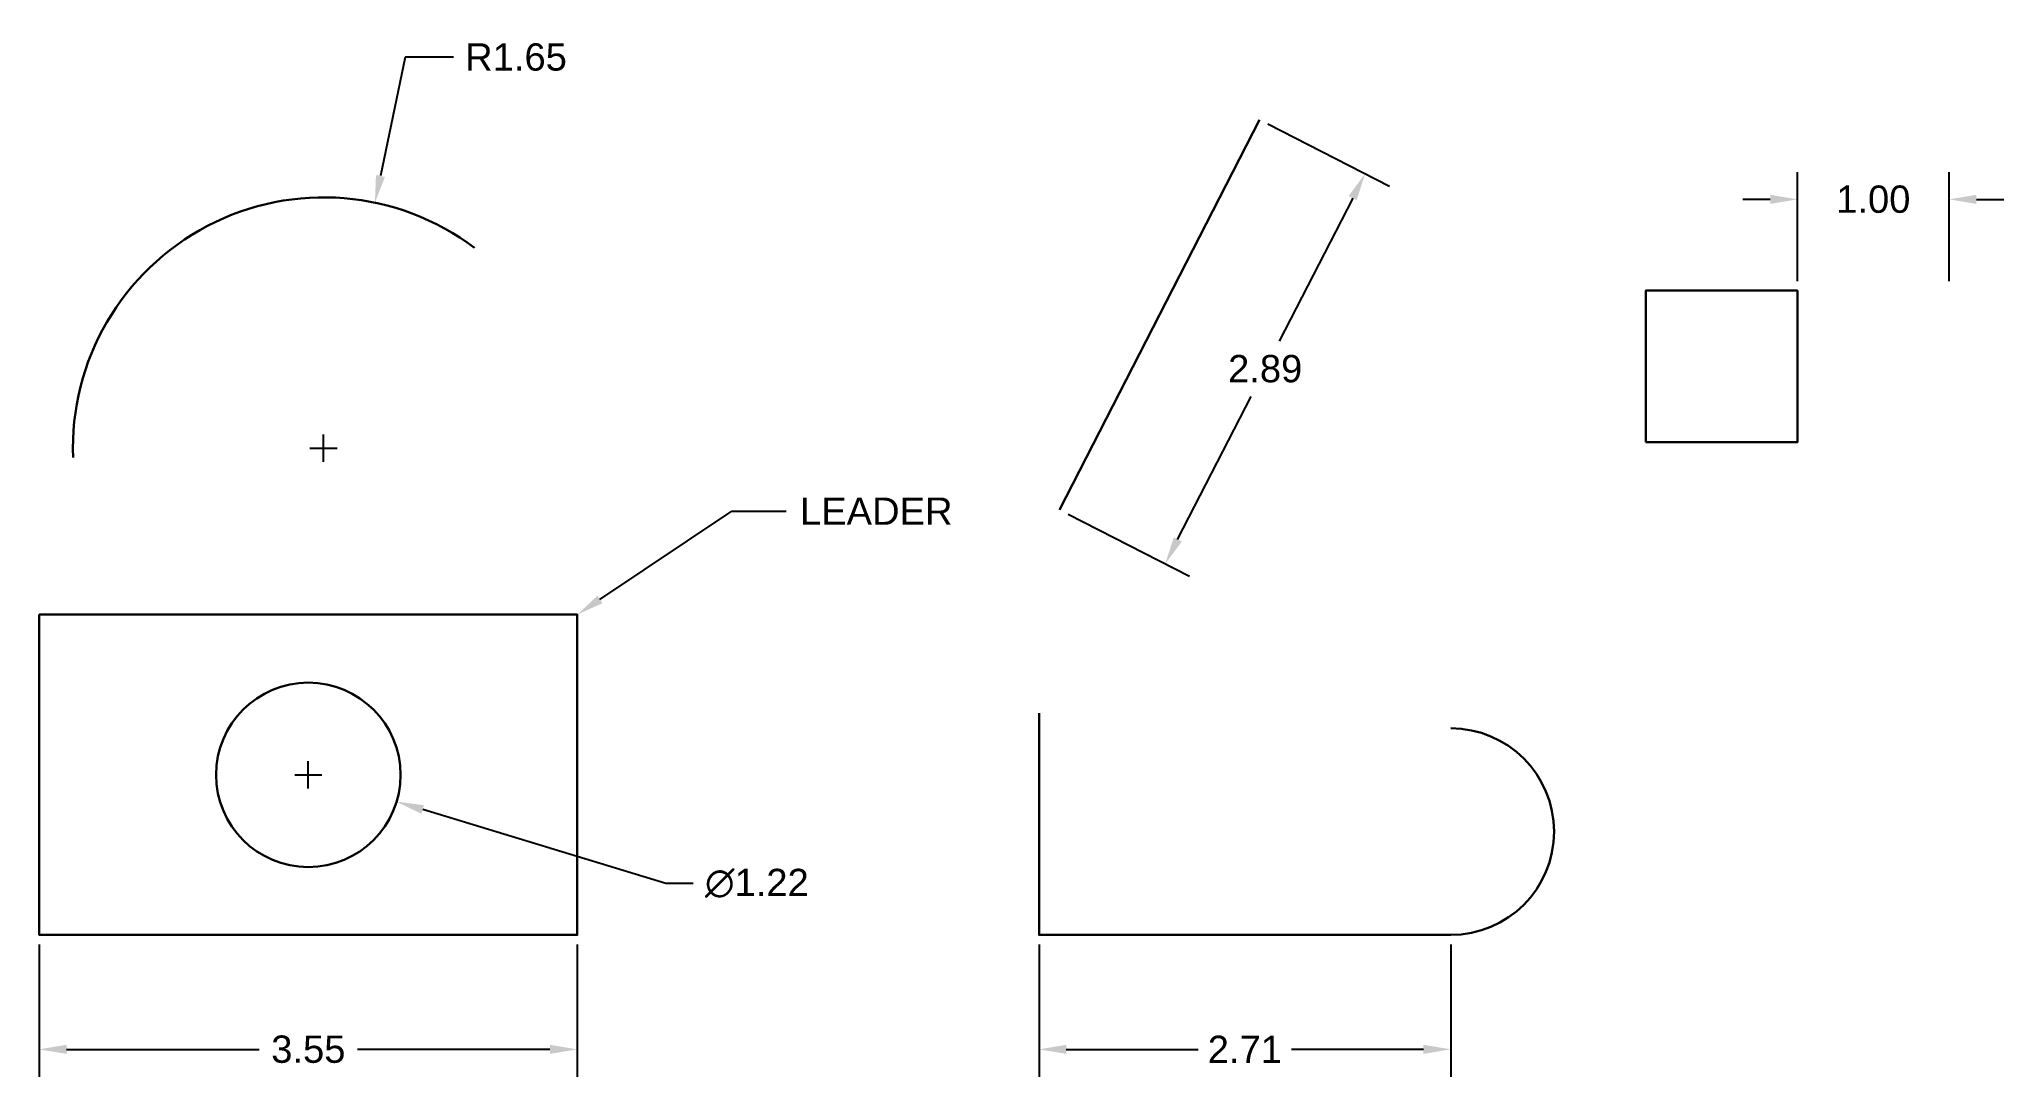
# Model space of a CAD drawing. Header units: inches. Extents: x 295 to 308, y 12.6 to 19.4.
import ezdxf
from ezdxf import colors
from ezdxf.entities.mleader import LeaderData, LeaderLine
from ezdxf.math import Vec2, Vec3

# ---------------------------------------------------------------- set-up
doc = ezdxf.new("R2010")
doc.units = ezdxf.units.IN
doc.header["$MEASUREMENT"] = 0
doc.layers.add('1-Objects', color=7, linetype='Continuous', lineweight=30)
doc.styles.get("Standard").update_dxf_attribs({"font": 'arial.ttf'})
doc.dimstyles.get("Standard").update_dxf_attribs({"dimtxt": 0.18, "dimasz": 0.18, "dimexe": 0.18, "dimexo": 0.0625, "dimgap": 0.09, "dimtad": 0, "dimtih": 1, "dimtoh": 1, "dimdec": 4, "dimzin": 0, "dimdsep": 46, "dimtxsty": 'Standard', "dimcen": 0.09, "dimadec": 0, "dimazin": 0, "dimtfac": 1, "dimtdec": 4, "dimtofl": 0, "dimtmove": 0, "dimatfit": 3, "dimfxl": 1, "dimtolj": 1, "dimtzin": 0, "dimarcsym": 0})

# ---------------------------------------------------------------- blocks, each defined once
blk = doc.blocks.new('*D4')
at = {"layer": '1-Objects', "color": 0, "lineweight": -2, "transparency": 16777216}
for p, q in [((295.02, 13.423), (295.02, 12.552)), ((298.567, 13.423), (298.567, 12.552)), ((295.2, 12.732), (296.469, 12.732)), ((298.387, 12.732), (297.118, 12.732))]:
    blk.add_line(p, q, dxfattribs=at)
at = {"layer": '1-Objects', "color": 0, "transparency": 16777216}
for points in [[(295.2, 12.762), (295.2, 12.702), (295.02, 12.732)], [(298.387, 12.762), (298.387, 12.702), (298.567, 12.732)]]:
    blk.add_solid(points, dxfattribs=at)
at = {"layer": 'Defpoints', "color": 0, "transparency": 16777216}
for p in [(295.02, 13.486), (298.567, 13.486), (295.02, 12.732)]:
    blk.add_point(p, dxfattribs=at)
at = {"layer": '1-Objects', "color": 0, "transparency": 16777216, "insert": (296.794, 12.732), "char_height": 0.18, "attachment_point": 5}
blk.add_mtext('\\A1;3.55', dxfattribs=at)
blk = doc.blocks.new('*D5')
at = {"layer": '1-Objects', "color": 0, "lineweight": -2, "transparency": 16777216}
for p, q in [((296.704, 14.541), (296.884, 14.541)), ((296.794, 14.451), (296.794, 14.631)), ((299.15, 13.826), (297.548, 14.312)), ((299.33, 13.826), (299.15, 13.826))]:
    blk.add_line(p, q, dxfattribs=at)
at = {"layer": '1-Objects', "color": 0, "transparency": 16777216}
blk.add_solid([(297.556, 14.341), (297.539, 14.284), (297.375, 14.365)], dxfattribs=at)
at = {"layer": 'Defpoints', "color": 0, "transparency": 16777216}
for p in [(296.212, 14.718), (297.375, 14.365)]:
    blk.add_point(p, dxfattribs=at)
at = {"layer": '1-Objects', "color": 0, "transparency": 16777216, "insert": (299.751, 13.826), "char_height": 0.18, "attachment_point": 5}
blk.add_mtext('\\A1;∅1.22', dxfattribs=at)
blk = doc.blocks.new('*D6')
at = {"layer": '1-Objects', "color": 0, "lineweight": -2, "transparency": 16777216}
for p, q in [((301.611, 13.423), (301.611, 12.552)), ((304.325, 13.423), (304.325, 12.552)), ((301.791, 12.732), (302.66, 12.732)), ((304.145, 12.732), (303.276, 12.732))]:
    blk.add_line(p, q, dxfattribs=at)
at = {"layer": '1-Objects', "color": 0, "transparency": 16777216}
for points in [[(301.791, 12.762), (301.791, 12.702), (301.611, 12.732)], [(304.145, 12.762), (304.145, 12.702), (304.325, 12.732)]]:
    blk.add_solid(points, dxfattribs=at)
at = {"layer": 'Defpoints', "color": 0, "transparency": 16777216}
for p in [(301.611, 13.486), (304.325, 13.486), (304.325, 12.732)]:
    blk.add_point(p, dxfattribs=at)
at = {"layer": '1-Objects', "color": 0, "transparency": 16777216, "insert": (302.968, 12.732), "char_height": 0.18, "attachment_point": 5}
blk.add_mtext('\\A1;2.71', dxfattribs=at)
blk = doc.blocks.new('*D7')
at = {"layer": '1-Objects', "color": 0, "lineweight": -2, "transparency": 16777216}
for p, q in [((303.12, 18.831), (303.921, 18.42)), ((303.679, 18.342), (303.195, 17.399)), ((302.525, 16.092), (303.009, 17.035)), ((301.803, 16.26), (302.604, 15.85))]:
    blk.add_line(p, q, dxfattribs=at)
at = {"layer": '1-Objects', "color": 0, "transparency": 16777216}
for points in [[(303.652, 18.356), (303.705, 18.329), (303.761, 18.503)], [(302.499, 16.106), (302.552, 16.078), (302.443, 15.932)]]:
    blk.add_solid(points, dxfattribs=at)
at = {"layer": 'Defpoints', "color": 0, "transparency": 16777216}
for p in [(303.065, 18.859), (303.761, 18.503), (301.747, 16.288)]:
    blk.add_point(p, dxfattribs=at)
at = {"layer": '1-Objects', "color": 0, "transparency": 16777216, "insert": (303.102, 17.217), "char_height": 0.18, "attachment_point": 5}
blk.add_mtext('\\A1;2.89', dxfattribs=at)
blk = doc.blocks.new('*D8')
at = {"layer": '1-Objects', "color": 0, "lineweight": -2, "transparency": 16777216}
for p, q in [((297.433, 19.271), (297.269, 18.488)), ((297.752, 19.271), (297.433, 19.271)), ((296.895, 16.604), (296.895, 16.784)), ((296.805, 16.694), (296.985, 16.694))]:
    blk.add_line(p, q, dxfattribs=at)
at = {"layer": '1-Objects', "color": 0, "transparency": 16777216}
blk.add_solid([(297.24, 18.494), (297.299, 18.482), (297.233, 18.312)], dxfattribs=at)
at = {"layer": 'Defpoints', "color": 0, "transparency": 16777216}
for p in [(297.233, 18.312), (296.895, 16.694)]:
    blk.add_point(p, dxfattribs=at)
at = {"layer": '1-Objects', "color": 0, "transparency": 16777216, "insert": (298.163, 19.271), "char_height": 0.18, "attachment_point": 5}
blk.add_mtext('\\A1;R1.65', dxfattribs=at)
blk = doc.blocks.new('*D9')
at = {"layer": '1-Objects', "color": 0, "lineweight": -2, "transparency": 16777216}
for p, q in [((306.611, 17.795), (306.611, 18.514)), ((307.611, 17.795), (307.611, 18.514)), ((306.431, 18.334), (306.251, 18.334)), ((307.791, 18.334), (307.971, 18.334))]:
    blk.add_line(p, q, dxfattribs=at)
at = {"layer": '1-Objects', "color": 0, "transparency": 16777216}
for points in [[(306.431, 18.364), (306.431, 18.304), (306.611, 18.334)], [(307.791, 18.364), (307.791, 18.304), (307.611, 18.334)]]:
    blk.add_solid(points, dxfattribs=at)
at = {"layer": 'Defpoints', "color": 0, "transparency": 16777216}
for p in [(307.611, 18.334), (306.611, 17.733), (307.611, 17.733)]:
    blk.add_point(p, dxfattribs=at)
at = {"layer": '1-Objects', "color": 0, "transparency": 16777216, "insert": (307.111, 18.334), "char_height": 0.18, "attachment_point": 5}
blk.add_mtext('\\A1;1.00', dxfattribs=at)

msp = doc.modelspace()

# ---------------------------------------------------------------- linework, layer by layer
at = {"layer": '1-Objects', "lineweight": 30}
msp.add_line((301.747, 16.288), (303.065, 18.859), dxfattribs=at)
for points in [[(305.611, 16.733), (306.611, 16.733), (306.611, 17.733), (305.611, 17.733)], [(295.02, 15.597), (298.567, 15.597), (298.567, 13.486), (295.02, 13.486)]]:
    msp.add_lwpolyline(points, close=True, dxfattribs=at)
at = {"layer": '1-Objects'}
msp.add_lwpolyline([(301.611, 14.947), (301.611, 13.486), (304.325, 13.486, 1), (304.325, 14.848, 1)], format="xyb", dxfattribs=at)
at = {"layer": '1-Objects', "lineweight": 30}
msp.add_circle((296.794, 14.541), 0.608, dxfattribs=at)
msp.add_arc((296.895, 16.694), 1.653, 53.0016, 182.1286, dxfattribs=at)

# ---------------------------------------------------------------- dimensions: what is measured, and where the dimension line sits
at = {"layer": '1-Objects', "color": 5}
dim = msp.add_radius_dim(center=(296.895, 16.694), mpoint=(297.233, 18.312), dimstyle='Standard', override={"dimdec": 2}, dxfattribs=at)
dim.commit()
dim.dimension.update_dxf_attribs({"geometry": '*D8', "text_midpoint": (298.163, 19.271), "dimtype": 164})
dim = msp.add_aligned_dim(p1=(301.747, 16.288), p2=(303.065, 18.859), distance=-0.782, dimstyle='Standard', override={"dimdec": 2}, dxfattribs=at)
dim.commit()
dim.dimension.update_dxf_attribs({"geometry": '*D7', "text_midpoint": (303.102, 17.217)})
for base, p1, p2, picture, middle in [((307.611, 18.334), (306.611, 17.733), (307.611, 17.733), '*D9', (307.111, 18.334)), ((295.02, 12.732), (298.567, 13.486), (295.02, 13.486), '*D4', (296.794, 12.732)), ((304.325, 12.732), (301.611, 13.486), (304.325, 13.486), '*D6', (302.968, 12.732))]:
    dim = msp.add_linear_dim(base=base, p1=p1, p2=p2, dimstyle='Standard', override={"dimdec": 2}, dxfattribs=at)
    dim.commit()
    dim.dimension.update_dxf_attribs({"geometry": picture, "text_midpoint": middle})
dim = msp.add_diameter_dim_2p(p1=(296.212, 14.718), p2=(297.375, 14.365), dimstyle='Standard', override={"dimdec": 2}, dxfattribs=at)
dim.commit()
dim.dimension.update_dxf_attribs({"geometry": '*D5', "text_midpoint": (299.751, 13.826), "dimtype": 163})

# ---------------------------------------------------------------- leaders
ml = msp.add_multileader_mtext('Standard', dxfattribs=at)
ml.set_content('LEADER', color=5)
ml.set_leader_properties()
ml.build(insert=Vec2(0, 0))
ml.multileader.update_dxf_attribs({"dogleg_length": 0.36, "arrow_head_size": 0.18})
ctx = ml.context
ctx.base_point, ctx.char_height, ctx.arrow_head_size, ctx.landing_gap_size, ctx.plane_origin = Vec3(299.945, 16.279), 0.18, 0.18, 0.09, Vec3(295.02, 14.541)
notes = []
notes.append((ctx, [(1, (1, 1, 0), (299.585, 16.279), (1, 0), 0.36, [(0, [(298.567, 15.597)], 0, [])])]))
ctx.mtext.insert, ctx.mtext.flow_direction = Vec3(300.035, 16.369), 5
for ctx, leaders in notes:
    for number, flags, end, landing, length, lines in leaders:
        leader = LeaderData()
        leader.index, (leader.has_last_leader_line, leader.has_dogleg_vector, leader.attachment_direction) = number, flags
        leader.last_leader_point, leader.dogleg_vector, leader.dogleg_length = Vec3(end), Vec3(landing), length
        for number, points, colour, breaks in lines:
            line = LeaderLine()
            line.index, line.vertices, line.color, line.breaks = number, Vec3.list(points), colors.encode_raw_color(colour), breaks
            leader.lines.append(line)
        ctx.leaders.append(leader)

doc.saveas('drawing.dxf')
